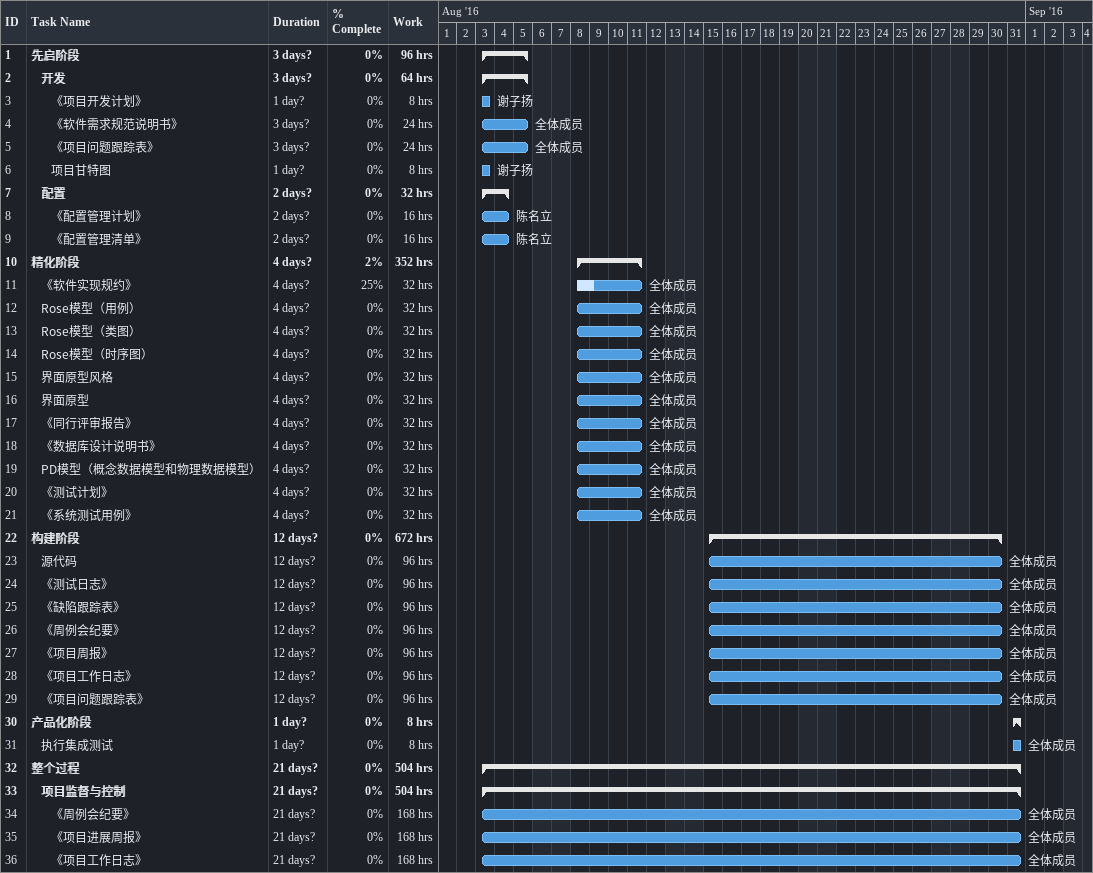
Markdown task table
| ID | Level | Task | Duration | Start | Finish | Resources | % complete | Work (h) |
|---|---|---|---|---|---|---|---|---|
| 1 | 1 | **先启阶段** | 3d? | 2016-08-03 | 2016-08-05 |  | 0 | 96 |
| 2 | 2 | **开发** | 3d? | 2016-08-03 | 2016-08-05 |  | 0 | 64 |
| 3 | 3 | 《项目开发计划》 | 1d? | 2016-08-03 | 2016-08-03 | 谢子扬 | 0 | 8 |
| 4 | 3 | 《软件需求规范说明书》 | 3d? | 2016-08-03 | 2016-08-05 | 全体成员 | 0 | 24 |
| 5 | 3 | 《项目问题跟踪表》 | 3d? | 2016-08-03 | 2016-08-05 | 全体成员 | 0 | 24 |
| 6 | 3 | 项目甘特图 | 1d? | 2016-08-03 | 2016-08-03 | 谢子扬 | 0 | 8 |
| 7 | 2 | **配置** | 2d? | 2016-08-03 | 2016-08-04 |  | 0 | 32 |
| 8 | 3 | 《配置管理计划》 | 2d? | 2016-08-03 | 2016-08-04 | 陈名立 | 0 | 16 |
| 9 | 3 | 《配置管理清单》 | 2d? | 2016-08-03 | 2016-08-04 | 陈名立 | 0 | 16 |
| 10 | 1 | **精化阶段** | 4d? | 2016-08-08 | 2016-08-11 |  | 2 | 352 |
| 11 | 2 | 《软件实现规约》 | 4d? | 2016-08-08 | 2016-08-11 | 全体成员 | 25 | 32 |
| 12 | 2 | Rose模型（用例） | 4d? | 2016-08-08 | 2016-08-11 | 全体成员 | 0 | 32 |
| 13 | 2 | Rose模型（类图） | 4d? | 2016-08-08 | 2016-08-11 | 全体成员 | 0 | 32 |
| 14 | 2 | Rose模型（时序图） | 4d? | 2016-08-08 | 2016-08-11 | 全体成员 | 0 | 32 |
| 15 | 2 | 界面原型风格 | 4d? | 2016-08-08 | 2016-08-11 | 全体成员 | 0 | 32 |
| 16 | 2 | 界面原型 | 4d? | 2016-08-08 | 2016-08-11 | 全体成员 | 0 | 32 |
| 17 | 2 | 《同行评审报告》 | 4d? | 2016-08-08 | 2016-08-11 | 全体成员 | 0 | 32 |
| 18 | 2 | 《数据库设计说明书》 | 4d? | 2016-08-08 | 2016-08-11 | 全体成员 | 0 | 32 |
| 19 | 2 | PD模型（概念数据模型和物理数据模型） | 4d? | 2016-08-08 | 2016-08-11 | 全体成员 | 0 | 32 |
| 20 | 2 | 《测试计划》 | 4d? | 2016-08-08 | 2016-08-11 | 全体成员 | 0 | 32 |
| 21 | 2 | 《系统测试用例》 | 4d? | 2016-08-08 | 2016-08-11 | 全体成员 | 0 | 32 |
| 22 | 1 | **构建阶段** | 12d? | 2016-08-15 | 2016-08-30 |  | 0 | 672 |
| 23 | 2 | 源代码 | 12d? | 2016-08-15 | 2016-08-30 | 全体成员 | 0 | 96 |
| 24 | 2 | 《测试日志》 | 12d? | 2016-08-15 | 2016-08-30 | 全体成员 | 0 | 96 |
| 25 | 2 | 《缺陷跟踪表》 | 12d? | 2016-08-15 | 2016-08-30 | 全体成员 | 0 | 96 |
| 26 | 2 | 《周例会纪要》 | 12d? | 2016-08-15 | 2016-08-30 | 全体成员 | 0 | 96 |
| 27 | 2 | 《项目周报》 | 12d? | 2016-08-15 | 2016-08-30 | 全体成员 | 0 | 96 |
| 28 | 2 | 《项目工作日志》 | 12d? | 2016-08-15 | 2016-08-30 | 全体成员 | 0 | 96 |
| 29 | 2 | 《项目问题跟踪表》 | 12d? | 2016-08-15 | 2016-08-30 | 全体成员 | 0 | 96 |
| 30 | 1 | **产品化阶段** | 1d? | 2016-08-31 | 2016-08-31 |  | 0 | 8 |
| 31 | 2 | 执行集成测试 | 1d? | 2016-08-31 | 2016-08-31 | 全体成员 | 0 | 8 |
| 32 | 1 | **整个过程** | 21d? | 2016-08-03 | 2016-08-31 |  | 0 | 504 |
| 33 | 2 | **项目监督与控制** | 21d? | 2016-08-03 | 2016-08-31 |  | 0 | 504 |
| 34 | 3 | 《周例会纪要》 | 21d? | 2016-08-03 | 2016-08-31 | 全体成员 | 0 | 168 |
| 35 | 3 | 《项目进展周报》 | 21d? | 2016-08-03 | 2016-08-31 | 全体成员 | 0 | 168 |
| 36 | 3 | 《项目工作日志》 | 21d? | 2016-08-03 | 2016-08-31 | 全体成员 | 0 | 168 |
